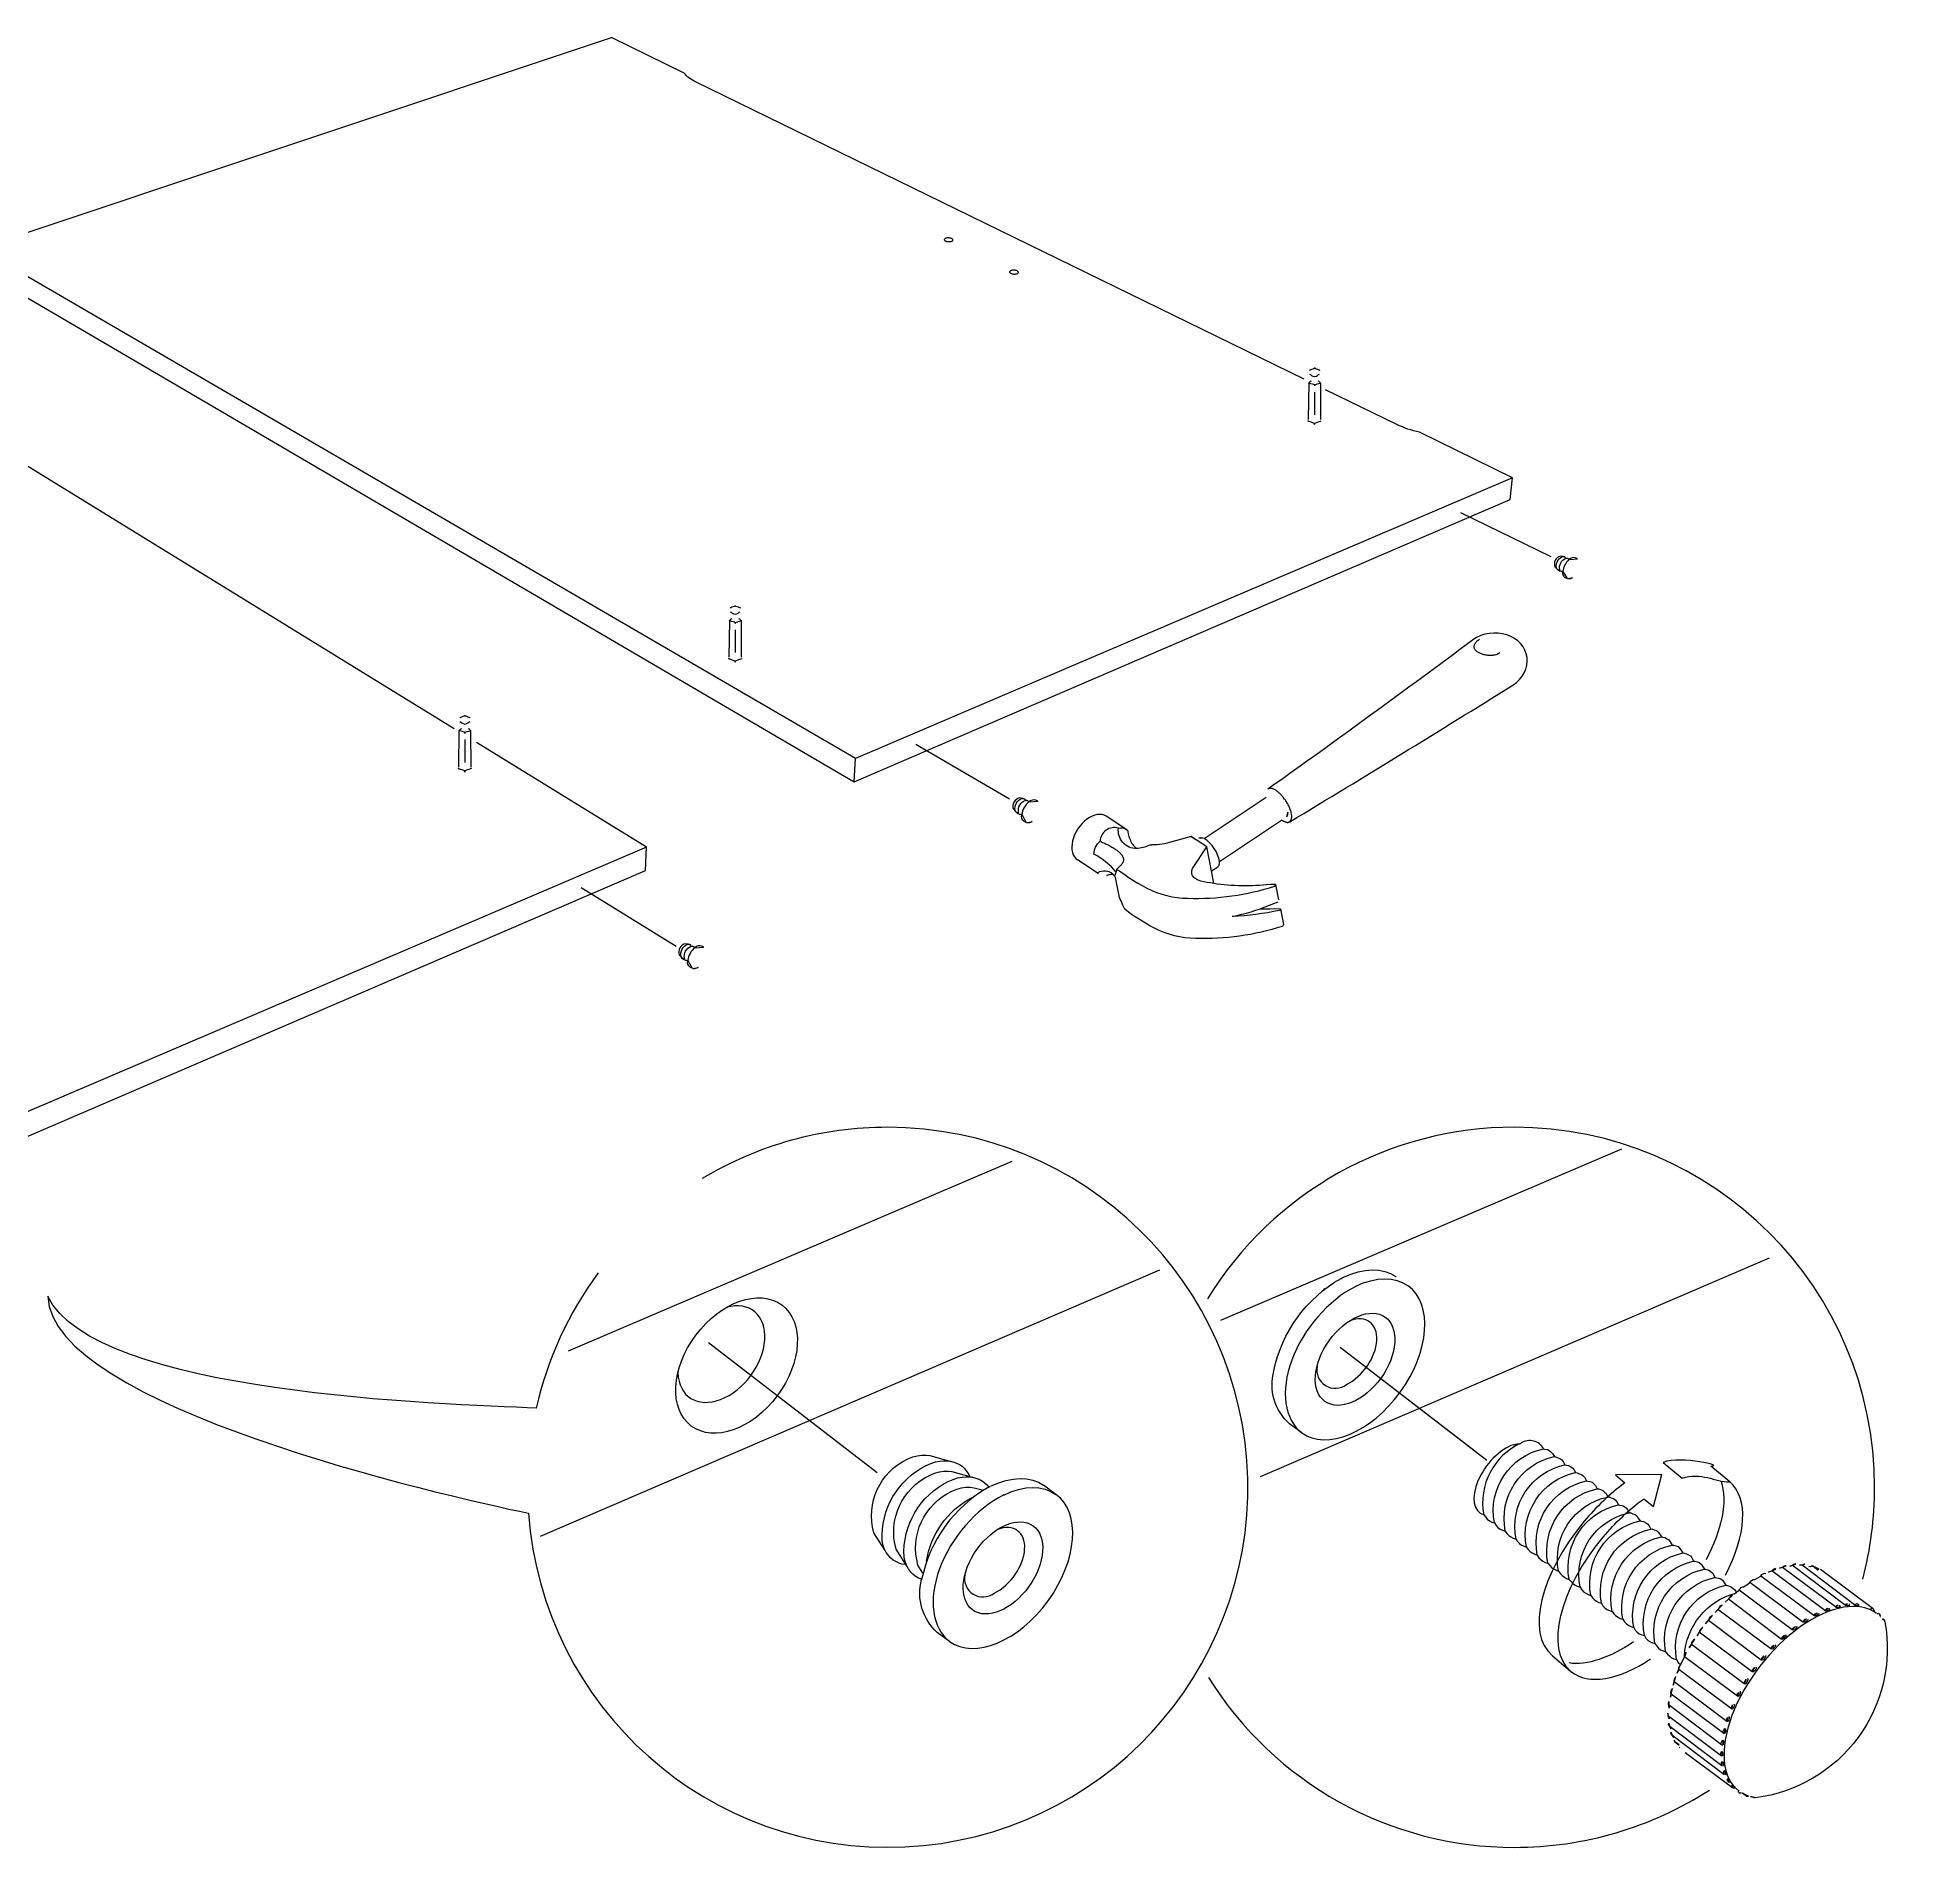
# Model space of a CAD drawing. Header units: metres. Extents: x -30.9 to 24.7, y -10.3 to 6.8.
# Drawn here: x -1.699 to 0.296, y 2.105 to 4.021 of the extents above; entities that cross this region are included whole.
import ezdxf

# ---------------------------------------------------------------- set-up
doc = ezdxf.new("R2010")
doc.units = ezdxf.units.M
doc.header["$MEASUREMENT"] = 0
doc.layers.add('PDF_Working_Num_Penna__255_Num_Penna__255', color=255, linetype='Continuous', lineweight=18)
doc.layers.add('PDF_Working_Num_Penna__7_Num_Penna__7', color=7, linetype='Continuous', lineweight=18)
doc.styles.add('GENERATED_STYLE_1', font='')
doc.styles.get('GENERATED_STYLE_1').set_extended_font_data('Arial')

msp = doc.modelspace()

# ---------------------------------------------------------------- linework, layer by layer
at = {"layer": 'PDF_Working_Num_Penna__255_Num_Penna__255', "color": 255, "linetype": 'Continuous', "lineweight": 18, "flags": 128}
for points in [[(-0.097, 3.4709), (-0.1925, 3.5176)], [(-0.7692, 3.2725), (-0.67, 3.2148)], [(-1.1236, 3.1208), (-1.0228, 3.0588)], [(-0.8102, 2.501), (-0.9886, 2.6387)], [(-0.1776, 2.5239), (-0.3201, 2.6338)], [(-0.0959, 2.3077), (-0.0759, 2.2909)]]:
    msp.add_lwpolyline(points, dxfattribs=at)
msp.add_lwpolyline([(-0.0419, 2.433, -0.061405), (0.0013, 2.4737), (0.0114, 2.4653), (0.0202, 2.4992), (-0.0288, 2.4989), (-0.0188, 2.4905, 0.06129), (-0.0619, 2.4498)], format="xyb", dxfattribs=at)
at = {"layer": 'PDF_Working_Num_Penna__255_Num_Penna__255', "color": 255, "linetype": 'Continuous', "lineweight": 18}
for points in [[(-0.0619, 2.4498), (-0.1083, 2.3944), (-0.1235, 2.3308), (-0.0959, 2.3077)], [(-0.0619, 2.4498), (-0.1083, 2.3944), (-0.1235, 2.3308), (-0.0959, 2.3077)], [(-0.0759, 2.2909), (-0.1035, 2.314), (-0.0883, 2.3776), (-0.0419, 2.433)], [(-0.0759, 2.2909), (-0.1035, 2.314), (-0.0883, 2.3776), (-0.0419, 2.433)]]:
    msp.add_open_spline(points, degree=3, dxfattribs=at)
at = {"layer": 'PDF_Working_Num_Penna__7_Num_Penna__7', "color": 7, "linetype": 'Continuous', "lineweight": 18, "flags": 128}
for points in [[(-1.761, 3.7973), (-1.0915, 4.0206)], [(-0.833, 3.2573), (-1.761, 3.7973)], [(-1.2577, 3.2888), (-1.9712, 3.728)], [(-0.3534, 3.655), (-0.3541, 3.6163)], [(-0.341, 3.655), (-0.3409, 3.6162)], [(-0.3472, 3.6454), (-0.3472, 3.6212)], [(-0.1378, 3.5547), (-0.833, 3.2573)], [(-0.097, 3.4709), (-0.1925, 3.5176)], [(-2.7771, 3.4348), (-1.9182, 2.7674), (-1.0553, 3.1387), (-1.0542, 3.1636)], [(-0.9666, 3.4034), (-0.9673, 3.3647)], [(-0.9604, 3.3938), (-0.9604, 3.3696)], [(-0.9542, 3.4034), (-0.9541, 3.3646)], [(-0.1726, 3.3837), (-0.1735, 3.3831), (-0.1743, 3.3825), (-0.1751, 3.3818), (-0.1758, 3.3812), (-0.1764, 3.3806), (-0.1769, 3.38), (-0.1774, 3.3793), (-0.1778, 3.3787), (-0.1781, 3.3781), (-0.1784, 3.3775), (-0.1785, 3.377), (-0.1786, 3.3764), (-0.1787, 3.3758), (-0.1786, 3.3752), (-0.1785, 3.3747), (-0.1783, 3.3741), (-0.1781, 3.3736), (-0.1778, 3.3731), (-0.1774, 3.3726), (-0.177, 3.3721), (-0.1765, 3.3717), (-0.176, 3.3712), (-0.1754, 3.3708), (-0.1748, 3.3703), (-0.1741, 3.3699), (-0.1734, 3.3695), (-0.1727, 3.3691), (-0.1719, 3.3688), (-0.171, 3.3684), (-0.1702, 3.3681), (-0.1693, 3.3679), (-0.1683, 3.3676), (-0.1673, 3.3674), (-0.1663, 3.3672), (-0.1652, 3.367), (-0.1642, 3.3669), (-0.1631, 3.3668), (-0.162, 3.3667), (-0.1609, 3.3667), (-0.1599, 3.3668), (-0.1587, 3.3669), (-0.1575, 3.3671), (-0.1564, 3.3673), (-0.1552, 3.3676), (-0.1542, 3.368), (-0.1531, 3.3685), (-0.1521, 3.369), (-0.1512, 3.3696)], [(-1.2528, 3.2871), (-1.2534, 3.2484)], [(-1.2465, 3.2776), (-1.2465, 3.2533)], [(-1.2404, 3.2871), (-1.2403, 3.2483)], [(-1.0542, 3.1636), (-1.2342, 3.2744)], [(-0.7692, 3.2725), (-0.67, 3.2148)], [(-0.8344, 3.2328), (-0.833, 3.2573)], [(-0.546, 3.1819), (-0.5678, 3.1963)], [(-0.4498, 3.1428), (-0.4492, 3.1432), (-0.4488, 3.1438), (-0.4484, 3.1445), (-0.4481, 3.1453), (-0.448, 3.1462), (-0.4479, 3.1472), (-0.4479, 3.1483), (-0.3822, 3.1922)], [(-0.4779, 3.1748), (-0.5008, 3.1685)], [(-0.4565, 3.1383), (-0.4614, 3.1639), (-0.4725, 3.1712)], [(-0.454, 3.125), (-0.4565, 3.1383), (-0.4498, 3.1428)], [(-1.1236, 3.1208), (-1.0228, 3.0588)], [(-0.3861, 3.1054), (-0.3907, 3.1036), (-0.3952, 3.1017), (-0.3998, 3.1), (-0.4045, 3.0984)], [(-0.4466, 2.6626), (-0.0221, 2.8441)], [(-1.1369, 2.6303), (-0.6674, 2.831)], [(-0.5115, 2.7155), (-1.1667, 2.4336)], [(0.1338, 2.7285), (-0.4048, 2.4968)], [(-0.3167, 2.7082), (-0.3089, 2.7115), (-0.3013, 2.714), (-0.2937, 2.7154), (-0.2861, 2.7161), (-0.2793, 2.7156), (-0.2728, 2.7143), (-0.2668, 2.712), (-0.2613, 2.7088)], [(-0.3036, 2.6986), (-0.2958, 2.7021), (-0.2879, 2.7044), (-0.2803, 2.706), (-0.273, 2.7065), (-0.2662, 2.706), (-0.2598, 2.7046), (-0.2537, 2.7024), (-0.2483, 2.6992)], [(-0.8102, 2.501), (-0.9886, 2.6387)], [(-0.1648, 2.514), (-0.3201, 2.6338)], [(-0.6894, 2.4873), (-0.6816, 2.4905), (-0.674, 2.4931), (-0.6664, 2.4945), (-0.6589, 2.4951), (-0.652, 2.4947), (-0.6455, 2.4934), (-0.6395, 2.4911), (-0.6341, 2.4879)], [(0.0215, 2.5122), (0.0416, 2.4954)], [(0.0921, 2.4915), (0.072, 2.5083)], [(-0.6763, 2.4776), (-0.6686, 2.4811), (-0.6606, 2.4834), (-0.653, 2.4851), (-0.6458, 2.4855), (-0.639, 2.4851), (-0.6325, 2.4837), (-0.6264, 2.4814), (-0.621, 2.4783), (-0.6341, 2.4879)], [(0.1977, 2.3569), (0.198, 2.3564), (0.1975, 2.3562), (0.1965, 2.3555), (0.1957, 2.3553), (0.1949, 2.3549), (0.1936, 2.3548), (0.1928, 2.3553), (0.1368, 2.3972)], [(0.209, 2.3598), (0.2084, 2.359), (0.2075, 2.3588), (0.2066, 2.3586), (0.2059, 2.3587), (0.2046, 2.3586), (0.2039, 2.3591), (0.1479, 2.4009)], [(0.2191, 2.3608), (0.2186, 2.3605), (0.2177, 2.3602), (0.2173, 2.3603), (0.2165, 2.3604), (0.2153, 2.3607), (0.2145, 2.3608), (0.1586, 2.403)], [(0.2285, 2.3604), (0.2276, 2.3601), (0.2269, 2.3603), (0.226, 2.3604), (0.2253, 2.361), (0.2241, 2.3612), (0.1686, 2.4033)], [(0.2447, 2.3561), (0.2444, 2.3566), (0.244, 2.3571), (0.188, 2.3989)], [(0.1628, 2.3385), (0.1632, 2.3381), (0.1631, 2.3376), (0.1625, 2.3365), (0.1615, 2.3355), (0.1605, 2.3348), (0.1592, 2.3347), (0.158, 2.3349), (0.102, 2.3767)], [(0.1746, 2.3463), (0.175, 2.3459), (0.1749, 2.3454), (0.1738, 2.3444), (0.1729, 2.3437), (0.172, 2.3431), (0.1707, 2.3429), (0.1695, 2.3431), (0.1135, 2.3849)], [(0.1861, 2.3524), (0.1864, 2.3519), (0.1863, 2.3515), (0.1854, 2.3509), (0.1844, 2.3502), (0.1836, 2.35), (0.1822, 2.3494), (0.1811, 2.35), (0.1251, 2.3918)], [(0.1402, 2.3191), (0.1405, 2.3186), (0.1404, 2.3179), (0.1398, 2.3167), (0.1387, 2.3157), (0.1382, 2.3149), (0.1369, 2.3144), (0.1357, 2.3147), (0.0796, 2.3564)], [(0.1512, 2.3295), (0.1515, 2.3291), (0.1518, 2.3281), (0.1508, 2.3271), (0.1498, 2.3265), (0.1488, 2.3254), (0.1475, 2.3248), (0.1466, 2.3249), (0.0908, 2.3672)], [(0.1299, 2.3078), (0.1302, 2.3073), (0.13, 2.3065), (0.1294, 2.3055), (0.1284, 2.3043), (0.1278, 2.3032), (0.1264, 2.3027), (0.1252, 2.3029), (0.0696, 2.3446)], [(0.1108, 2.2832), (0.1115, 2.2827), (0.1114, 2.2819), (0.1107, 2.2803), (0.11, 2.2792), (0.1095, 2.2781), (0.1085, 2.2774), (0.1073, 2.2776), (0.0517, 2.3193)], [(0.1197, 2.2956), (0.1201, 2.2951), (0.1204, 2.2947), (0.1197, 2.2931), (0.1191, 2.292), (0.1181, 2.291), (0.1171, 2.2903), (0.1159, 2.2905), (0.0599, 2.3324)], [(-0.0959, 2.3077), (-0.0759, 2.2909)], [(0.103, 2.2701), (0.1033, 2.2693), (0.1036, 2.2688), (0.1033, 2.2672), (0.1027, 2.2661), (0.102, 2.2649), (0.1011, 2.2644), (0.1003, 2.2645), (0.0444, 2.3062)], [(0.091, 2.2434), (0.0914, 2.2429), (0.0916, 2.2421), (0.0914, 2.2409), (0.0912, 2.2396), (0.091, 2.2384), (0.09, 2.2378), (0.0892, 2.238), (0.0333, 2.2797)], [(0.0963, 2.2565), (0.0967, 2.256), (0.097, 2.2555), (0.0967, 2.254), (0.0961, 2.2528), (0.0959, 2.2516), (0.095, 2.251), (0.0941, 2.2512), (0.0381, 2.2928)], [(0.0283, 2.255), (0.0834, 2.2133), (0.0831, 2.2138), (0.083, 2.2151), (0.0836, 2.2166), (0.0847, 2.2181)], [(0.0301, 2.2671), (0.0857, 2.2254), (0.0854, 2.2262), (0.0853, 2.2275), (0.0859, 2.229), (0.087, 2.2305)], [(0.0278, 2.2435), (0.083, 2.2018), (0.0823, 2.2028), (0.0826, 2.2044), (0.0838, 2.2062)], [(0.0291, 2.2325), (0.0839, 2.1914), (0.0833, 2.1923), (0.0835, 2.1939), (0.0843, 2.1954)], [(0.0322, 2.2228), (0.0859, 2.1822), (0.0857, 2.1832), (0.0855, 2.1844), (0.0863, 2.186)], [(0.0451, 2.2051), (0.0949, 2.1678), (0.0946, 2.1687), (0.0945, 2.1703)]]:
    msp.add_lwpolyline(points, dxfattribs=at)
for points in [[(-0.3582, 3.6589), (-1.0023, 3.9738, -0.107809), (-1.0145, 3.9829), (-1.0915, 4.0206)], [(-1.7608, 3.7752), (-0.8344, 3.2328), (-0.1404, 3.5315), (-0.1378, 3.5547), (-0.2363, 3.6028, -0.05511), (-0.2601, 3.6109), (-0.3358, 3.6479)], [(-1.0542, 3.1636), (-1.919, 2.7939), (-2.01, 2.8642), (-2.0093, 2.8445, 0.149536), (-2.0219, 2.8611), (-2.6905, 3.3791, 0.096024), (-2.7099, 3.3882), (-2.7115, 3.4062), (-2.7793, 3.4586)], [(-0.3717, 3.199), (-0.3719, 3.1999), (-0.3721, 3.2008), (-0.3724, 3.2017), (-0.3727, 3.2026), (-0.373, 3.2036), (-0.3734, 3.2045), (-0.3738, 3.2055), (-0.3742, 3.2064), (-0.3746, 3.2073), (-0.3751, 3.2082), (-0.3756, 3.209), (-0.376, 3.2099), (-0.3766, 3.2108), (-0.3771, 3.2116), (-0.3776, 3.2125), (-0.3782, 3.2133), (-0.3793, 3.2148), (-0.3804, 3.2163), (-0.3816, 3.2176), (-0.3822, 3.2183), (-0.3828, 3.219), (-0.3834, 3.2196), (-0.384, 3.2202), (-0.3846, 3.2208), (-0.3852, 3.2213), (-0.3858, 3.2218), (-0.3864, 3.2223), (-0.3871, 3.2228), (-0.3877, 3.2233), (-0.3884, 3.2237), (-0.3891, 3.2241), (-0.3897, 3.2245), (-0.3903, 3.2248), (-0.3909, 3.2251), (-0.3915, 3.2253), (-0.3921, 3.2255), (-0.3927, 3.2256), (-0.3933, 3.2258), (-0.3939, 3.2258), (-0.3944, 3.2258), (-0.3949, 3.2258), (-0.3954, 3.2257), (-0.3959, 3.2256), (-0.3963, 3.2254), (-0.3967, 3.2252, 0.005275), (-0.18, 3.383), (-0.1798, 3.3831)], [(-0.3763, 3.1898), (-0.3757, 3.1898), (-0.3752, 3.1898), (-0.3748, 3.1899), (-0.3744, 3.19), (-0.374, 3.1902), (-0.3735, 3.1904, 0.00404), (-0.1375, 3.3351), (-0.1373, 3.3352), (-0.1369, 3.3355), (-0.1365, 3.3359)], [(-0.4479, 3.1483, 0.213305), (-0.4642, 3.1726), (-0.3985, 3.2165)], [(-0.5548, 3.1837, 0.484241), (-0.5743, 3.1698), (-0.5729, 3.1692), (-0.5716, 3.1686), (-0.5703, 3.168), (-0.5689, 3.1674), (-0.5677, 3.1668), (-0.5664, 3.1662), (-0.5651, 3.1656), (-0.5639, 3.1649), (-0.5628, 3.1643), (-0.5618, 3.1637), (-0.5607, 3.1631), (-0.5597, 3.1625), (-0.5588, 3.1618), (-0.5578, 3.1612), (-0.5569, 3.1606), (-0.5561, 3.1599), (-0.5554, 3.1593), (-0.5547, 3.1588), (-0.554, 3.1582), (-0.5534, 3.1576), (-0.5529, 3.157), (-0.5523, 3.1564), (-0.5519, 3.1559), (-0.5514, 3.1553), (-0.551, 3.1548), (-0.5507, 3.1542), (-0.5504, 3.1537), (-0.5502, 3.1531), (-0.5499, 3.1526), (-0.5498, 3.1521), (-0.5496, 3.1515), (-0.5496, 3.151), (-0.5495, 3.1505), (-0.5495, 3.1499), (-0.5496, 3.1494), (-0.5496, 3.1489), (-0.5498, 3.1484), (-0.55, 3.1478), (-0.5504, 3.1468), (-0.5508, 3.1463), (-0.5512, 3.1457), (-0.5516, 3.1452), (-0.5521, 3.1446), (-0.5526, 3.1441), (-0.5532, 3.1435), (-0.5538, 3.143), (-0.5545, 3.1424), (-0.5554, 3.1414), (-0.5564, 3.1404)], [(-0.5572, 3.1371, 0.101375), (-0.5808, 3.1561, -0.205257), (-0.5743, 3.1698)], [(-0.5008, 3.1685), (-0.5034, 3.1678), (-0.506, 3.1672), (-0.5087, 3.1668), (-0.5114, 3.1664), (-0.5141, 3.1661), (-0.5167, 3.1659), (-0.5194, 3.1659), (-0.5198, 3.1658), (-0.5202, 3.1657), (-0.5205, 3.1656), (-0.521, 3.1656), (-0.5214, 3.1655), (-0.522, 3.1655, -0.09261), (-0.5356, 3.1621)], [(-0.385, 3.1076), (-0.3882, 3.1241), (-0.3944, 3.1241, -0.067188), (-0.454, 3.125), (-0.4575, 3.1256), (-0.461, 3.1262), (-0.4644, 3.1269), (-0.4678, 3.1277), (-0.4693, 3.1281), (-0.4706, 3.1286), (-0.4719, 3.1292), (-0.473, 3.1299), (-0.4741, 3.1306), (-0.475, 3.1315), (-0.4757, 3.1324), (-0.4764, 3.1333), (-0.4768, 3.1343), (-0.4771, 3.1354), (-0.4773, 3.1365), (-0.4773, 3.1376), (-0.4771, 3.1387), (-0.4768, 3.1398), (-0.4763, 3.1409), (-0.4757, 3.142), (-0.4614, 3.1639)], [(-0.3832, 3.0981), (-0.3844, 3.0965, -0.040933), (-0.4345, 3.0901), (-0.4295, 3.0912), (-0.4244, 3.0925), (-0.4194, 3.0938), (-0.4144, 3.0952), (-0.4094, 3.0968), (-0.4045, 3.0984), (-0.3995, 3.0983), (-0.3945, 3.0984), (-0.3895, 3.0985), (-0.3832, 3.0981), (-0.3801, 3.0816), (-0.3812, 3.0797, -0.085132), (-0.4732, 3.0669, -0.115483), (-0.5167, 3.0776), (-0.5215, 3.0803), (-0.5263, 3.083), (-0.5309, 3.0858), (-0.5354, 3.0887), (-0.5398, 3.0917), (-0.5441, 3.0948), (-0.5482, 3.0979), (-0.5492, 3.1001), (-0.5501, 3.1021), (-0.5509, 3.104), (-0.5517, 3.1059), (-0.5527, 3.1079), (-0.5537, 3.1101), (-0.5578, 3.1314), (-0.5583, 3.1321), (-0.5587, 3.1327), (-0.5592, 3.1333), (-0.5596, 3.1338), (-0.5602, 3.1344), (-0.5608, 3.135, 0.318412), (-0.577, 3.1363), (-0.5769, 3.1361), (-0.5767, 3.136), (-0.5765, 3.1358), (-0.5763, 3.1357), (-0.5762, 3.1356), (-0.5982, 3.1501)], [(-0.5583, 3.1339), (-0.5579, 3.1351), (-0.5575, 3.1361), (-0.5572, 3.137), (-0.557, 3.138), (-0.5567, 3.1392), (-0.5564, 3.1404), (-0.5522, 3.1373), (-0.5479, 3.1342), (-0.5435, 3.1312), (-0.539, 3.1283), (-0.5344, 3.1255), (-0.5297, 3.1228), (-0.5248, 3.1201, 0.115047), (-0.4813, 3.1094, 0.085136), (-0.3893, 3.1222), (-0.3882, 3.1241)], [(-1.1792, 2.4584, 2.296846), (-0.7991, 2.8669, 0.136826), (-0.9954, 2.8126)], [(0.2329, 2.3885, 0.064536), (0.2454, 2.4858, 0.414199), (-0.1358, 2.867, 0.26075), (-0.4605, 2.6855)], [(-0.3608, 2.5435), (-0.3739, 2.5531, -0.285566), (-0.3903, 2.609, -0.217091), (-0.3193, 2.7069), (-0.318, 2.7077), (-0.3167, 2.7082)], [(-0.8019, 2.4189), (-0.8137, 2.4375, -0.368332), (-0.7777, 2.5159), (-0.7725, 2.518), (-0.7678, 2.5192), (-0.763, 2.5199), (-0.7587, 2.5199), (-0.7544, 2.5193), (-0.7332, 2.5134)], [(-0.7784, 2.4019), (-0.7798, 2.4039), (-0.7807, 2.404), (-0.7844, 2.4045), (-0.7875, 2.4057), (-0.7905, 2.4071), (-0.7932, 2.4088), (-0.7959, 2.4109), (-0.7979, 2.4132), (-0.8005, 2.4166), (-0.8019, 2.4189), (-0.8024, 2.4201), (-0.804, 2.4243), (-0.8049, 2.429, -0.298562), (-0.7582, 2.5089), (-0.7533, 2.5111), (-0.7486, 2.5126), (-0.7438, 2.5135), (-0.74, 2.5139), (-0.7363, 2.5139), (-0.7332, 2.5134), (-0.7326, 2.5134), (-0.7292, 2.5125), (-0.7262, 2.5113), (-0.7231, 2.5099), (-0.7204, 2.5082), (-0.7181, 2.5061), (-0.7155, 2.5028), (-0.7132, 2.4992), (-0.7121, 2.4973)], [(-0.1368, 2.5308), (-0.1329, 2.5317), (-0.129, 2.5323), (-0.1285, 2.5326, 0.34832), (-0.1682, 2.4567), (-0.1662, 2.454), (-0.1645, 2.452), (-0.162, 2.4503), (-0.1597, 2.449), (-0.157, 2.4482), (-0.155, 2.4452), (-0.1534, 2.4433), (-0.1507, 2.4416), (-0.1485, 2.4403), (-0.1454, 2.4393), (-0.1438, 2.4369), (-0.1417, 2.4349), (-0.1395, 2.4333), (-0.1372, 2.432), (-0.1341, 2.431), (-0.1325, 2.4283), (-0.1304, 2.4263), (-0.1282, 2.4246), (-0.1256, 2.4233), (-0.1229, 2.4223), (-0.1213, 2.42), (-0.1191, 2.4179), (-0.1169, 2.4163), (-0.1143, 2.415), (-0.1116, 2.414), (-0.11, 2.4112), (-0.1079, 2.4092), (-0.1057, 2.4076), (-0.1031, 2.4063), (-0.1004, 2.4054), (-0.0983, 2.403), (-0.0966, 2.4009), (-0.0944, 2.3993), (-0.0917, 2.398), (-0.0891, 2.3971), (-0.0871, 2.3943), (-0.0854, 2.3923), (-0.0828, 2.3906), (-0.0806, 2.3893), (-0.0778, 2.3883), (-0.0758, 2.3859), (-0.0741, 2.384), (-0.0715, 2.3823), (-0.0693, 2.381), (-0.0661, 2.38), (-0.0646, 2.3772), (-0.0625, 2.3751), (-0.0603, 2.3736), (-0.0577, 2.3723), (-0.0549, 2.3713), (-0.0533, 2.3689), (-0.0512, 2.3669), (-0.049, 2.3653), (-0.0464, 2.3639), (-0.0436, 2.363), (-0.0421, 2.3603), (-0.04, 2.3582), (-0.0378, 2.3565), (-0.0352, 2.3552), (-0.0324, 2.3543), (-0.0304, 2.3518), (-0.0287, 2.3499), (-0.0261, 2.3483), (-0.0238, 2.3469), (-0.0211, 2.3461), (-0.0191, 2.3433), (-0.0171, 2.3411), (-0.0148, 2.3395), (-0.0126, 2.3383), (-0.0095, 2.3373), (-0.0079, 2.3345), (-0.0058, 2.3324), (-0.0037, 2.3308), (-0.001, 2.3295), (0.0018, 2.329), (0.0033, 2.3262), (0.0054, 2.3241), (0.0076, 2.3225), (0.0103, 2.3212), (0.013, 2.3203), (0.0149, 2.3175), (0.0166, 2.3155), (0.0189, 2.3138), (0.0215, 2.3125), (0.0242, 2.3116), (0.0263, 2.3092), (0.0284, 2.3072), (0.0306, 2.3054), (0.0328, 2.3042), (0.0359, 2.3033), (0.0375, 2.3004), (0.0399, 2.298), (0.0404, 2.2983), (0.0405, 2.2987), (0.0424, 2.3025), (0.0444, 2.3062), (0.0441, 2.3071, -0.322807), (0.0982, 2.3737)], [(-0.157, 2.4482, -0.406437), (-0.1049, 2.5266), (-0.1036, 2.5263), (-0.1008, 2.5258), (-0.099, 2.5247), (-0.0971, 2.5235), (-0.0955, 2.5216), (-0.0935, 2.5183)], [(-0.1454, 2.4393, -0.410816), (-0.0935, 2.5183), (-0.0924, 2.518), (-0.0896, 2.5171), (-0.0877, 2.5164), (-0.0855, 2.5147), (-0.0842, 2.5132), (-0.0824, 2.5096)], [(-0.7798, 2.4039), (-0.7902, 2.4202, -0.367993), (-0.7542, 2.4986), (-0.7494, 2.5008), (-0.7443, 2.5023), (-0.7395, 2.5029), (-0.7352, 2.5029), (-0.7312, 2.5024), (-0.7121, 2.4973), (-0.71, 2.4965)], [(-0.1341, 2.431, -0.410457), (-0.0824, 2.5096), (-0.0808, 2.5093), (-0.0784, 2.5088), (-0.0761, 2.5076), (-0.0742, 2.5064), (-0.0729, 2.5045), (-0.071, 2.5013)], [(-0.1229, 2.4223, -0.411233), (-0.071, 2.5013), (-0.0695, 2.501), (-0.0671, 2.5001), (-0.0648, 2.4993), (-0.063, 2.4978), (-0.0612, 2.4962), (-0.0594, 2.4926)], [(-0.0419, 2.433, -0.061405), (0.0013, 2.4737), (0.0114, 2.4653), (0.0202, 2.4992), (-0.0288, 2.4989), (-0.0188, 2.4905, 0.06129), (-0.0619, 2.4498)], [(-0.7617, 2.3948), (-0.767, 2.4033, -0.367967), (-0.731, 2.4817), (-0.7259, 2.4839), (-0.7211, 2.4851), (-0.7163, 2.486), (-0.712, 2.4861), (-0.7077, 2.4851), (-0.6978, 2.4826)], [(-0.758, 2.4074, -0.237571), (-0.7102, 2.4747), (-0.7096, 2.475), (-0.7086, 2.4752)], [(-0.1116, 2.414, -0.40894), (-0.0594, 2.4926), (-0.0582, 2.4924), (-0.0558, 2.4919), (-0.0535, 2.4911), (-0.0517, 2.4894), (-0.05, 2.4876), (-0.0481, 2.4843)], [(-0.1004, 2.4054, -0.406997), (-0.0481, 2.4843), (-0.0469, 2.4841), (-0.0445, 2.4836), (-0.0423, 2.4824), (-0.0405, 2.4807), (-0.0387, 2.4792), (-0.0369, 2.4755)], [(-0.0891, 2.3971, -0.410636), (-0.0369, 2.4755), (-0.0356, 2.4757), (-0.0333, 2.4748), (-0.031, 2.4741), (-0.0292, 2.4724), (-0.0275, 2.4705), (-0.0256, 2.4672)], [(-0.0778, 2.3883, -0.4065), (-0.0256, 2.4672), (-0.0244, 2.467), (-0.0216, 2.4665), (-0.0198, 2.4654), (-0.0175, 2.4641), (-0.0162, 2.4622), (-0.0144, 2.4586)], [(-0.0661, 2.38, -0.413877), (-0.0144, 2.4586), (-0.0127, 2.4586), (-0.0104, 2.4578), (-0.0081, 2.457), (-0.0063, 2.4554), (-0.005, 2.4535), (-0.0027, 2.4502)], [(-0.0549, 2.3713, -0.406359), (-0.0027, 2.4502), (-0.0015, 2.45), (0.0009, 2.4495), (0.0032, 2.4483), (0.005, 2.4472), (0.0067, 2.4451), (0.0085, 2.4415)], [(-0.0436, 2.363, -0.406965), (0.0085, 2.4415), (0.0098, 2.4417), (0.0121, 2.4409), (0.0145, 2.44), (0.0162, 2.4384), (0.0179, 2.4365), (0.0198, 2.4333)], [(-0.0324, 2.3543, -0.406274), (0.0198, 2.4333), (0.021, 2.433), (0.0238, 2.4325), (0.0257, 2.4313), (0.0275, 2.4301), (0.0292, 2.4282), (0.031, 2.4246)], [(-0.0211, 2.3461, -0.405903), (0.031, 2.4246), (0.0327, 2.4246), (0.0351, 2.4238), (0.0374, 2.423), (0.0391, 2.4214), (0.0404, 2.4195), (0.0423, 2.4163)], [(-0.0095, 2.3373, -0.40185), (0.0423, 2.4163), (0.044, 2.416), (0.0463, 2.4155), (0.0485, 2.4143), (0.0505, 2.4131), (0.0521, 2.4111), (0.0539, 2.4075)], [(0.0018, 2.329, -0.405879), (0.0539, 2.4075), (0.0552, 2.4076), (0.0575, 2.4068), (0.0599, 2.406), (0.0617, 2.4044), (0.0633, 2.4024), (0.0653, 2.3992)], [(0.013, 2.3203, -0.406934), (0.0653, 2.3992), (0.0664, 2.399), (0.0692, 2.3984), (0.0711, 2.3972), (0.0732, 2.3956), (0.0746, 2.3941), (0.0764, 2.3904)], [(0.0359, 2.3033, -0.406425), (0.0881, 2.3821), (0.0894, 2.3819), (0.0917, 2.381), (0.094, 2.3802), (0.0958, 2.3787), (0.0975, 2.3771), (0.0991, 2.3743), (0.1006, 2.3757), (0.102, 2.3767), (0.1027, 2.3781), (0.1042, 2.3796), (0.1056, 2.3805), (0.1068, 2.3803), (0.1102, 2.3826), (0.1135, 2.3849), (0.1147, 2.3867), (0.1161, 2.3877), (0.1174, 2.3883), (0.1186, 2.3881), (0.1219, 2.3899), (0.1251, 2.3918), (0.1262, 2.3933), (0.1276, 2.3942), (0.129, 2.3948), (0.1302, 2.3946), (0.1301, 2.3942)], [(-0.7335, 2.3226), (-0.7466, 2.3322, -0.285572), (-0.7631, 2.388)], [(0.0242, 2.3116, -0.405082), (0.0764, 2.3904), (0.078, 2.3901), (0.0805, 2.3897), (0.0828, 2.3889), (0.0846, 2.3873), (0.0858, 2.3854), (0.0881, 2.3821)], [(0.2563, 2.3432), (0.2564, 2.3435), (0.2561, 2.3441), (0.2562, 2.3445), (0.2559, 2.345), (0.2556, 2.3454), (0.2536, 2.3466), (0.2551, 2.3451), (0.2563, 2.3432, -0.430033), (0.1194, 2.1571)], [(-0.4595, 2.2845, 0.259398), (-0.1358, 2.1046, 0.144736), (0.0706, 2.1653)]]:
    msp.add_lwpolyline(points, format="xyb", dxfattribs=at)
for points in [[(-0.7313, 3.8078), (-0.7319, 3.808), (-0.7326, 3.8083), (-0.7333, 3.8084), (-0.7341, 3.8085), (-0.7349, 3.8085), (-0.7357, 3.8085), (-0.7365, 3.8085), (-0.7372, 3.8083), (-0.7378, 3.8081), (-0.7383, 3.8079), (-0.7387, 3.8076), (-0.739, 3.8073), (-0.7392, 3.807), (-0.7392, 3.8067), (-0.7391, 3.8063), (-0.7388, 3.8059), (-0.7384, 3.8056), (-0.7379, 3.8053), (-0.7373, 3.8051), (-0.7366, 3.8049), (-0.7359, 3.8047), (-0.7351, 3.8046), (-0.7343, 3.8046), (-0.7335, 3.8046), (-0.7327, 3.8047), (-0.732, 3.8048), (-0.7314, 3.805), (-0.7309, 3.8052), (-0.7305, 3.8055), (-0.7301, 3.8058), (-0.73, 3.8062), (-0.73, 3.8065), (-0.7301, 3.8068), (-0.7304, 3.8072), (-0.7308, 3.8075)], [(-0.6621, 3.7736), (-0.6627, 3.7739), (-0.6634, 3.7741), (-0.6642, 3.7743), (-0.665, 3.7744), (-0.6657, 3.7744), (-0.6666, 3.7744), (-0.6673, 3.7743), (-0.668, 3.7742), (-0.6687, 3.774), (-0.6692, 3.7738), (-0.6696, 3.7735), (-0.6699, 3.7731), (-0.67, 3.7728), (-0.67, 3.7724), (-0.6699, 3.7721), (-0.6696, 3.7717), (-0.6692, 3.7714), (-0.6687, 3.7711), (-0.6681, 3.7709), (-0.6674, 3.7706), (-0.6666, 3.7704), (-0.6659, 3.7703), (-0.665, 3.7703), (-0.6642, 3.7703), (-0.6634, 3.7704), (-0.6627, 3.7705), (-0.6621, 3.7708), (-0.6616, 3.771), (-0.6612, 3.7713), (-0.6609, 3.7716), (-0.6607, 3.7719), (-0.6607, 3.7723), (-0.6609, 3.7726), (-0.6612, 3.773), (-0.6616, 3.7733)], [(-0.0742, 3.4489), (-0.075, 3.4484), (-0.0757, 3.448), (-0.0765, 3.4477), (-0.0773, 3.4476), (-0.078, 3.4475), (-0.0787, 3.4475), (-0.0794, 3.4476)], [(-0.3763, 3.1898), (-0.3772, 3.1899), (-0.3781, 3.1901), (-0.379, 3.1904), (-0.38, 3.1908), (-0.381, 3.1914), (-0.3816, 3.1918), (-0.3822, 3.1922)], [(-0.377, 3.1957), (-0.3765, 3.1961), (-0.3761, 3.1966), (-0.3759, 3.1972), (-0.3757, 3.1979), (-0.3755, 3.1987), (-0.3755, 3.1996), (-0.3756, 3.2006)], [(-0.6462, 3.1906), (-0.6471, 3.1901), (-0.6479, 3.1897), (-0.6488, 3.1894), (-0.6496, 3.1893), (-0.6504, 3.1892), (-0.6511, 3.1892), (-0.6519, 3.1894)], [(-0.4779, 3.1748), (-0.4725, 3.1712)], [(-0.4699, 3.173), (-0.4693, 3.1733), (-0.4686, 3.1735), (-0.4678, 3.1736), (-0.467, 3.1735), (-0.4661, 3.1733), (-0.4652, 3.173)], [(-0.9998, 3.0362), (-1.0007, 3.0357), (-1.0015, 3.0353), (-1.0024, 3.035), (-1.0032, 3.0349), (-1.004, 3.0348), (-1.0047, 3.0348), (-1.0054, 3.035)], [(-0.3375, 2.6956), (-0.3369, 2.6959)], [(-1.021, 2.607), (-1.021, 2.6076)], [(0.141, 2.3992), (0.1402, 2.3998), (0.1389, 2.3992), (0.1379, 2.3986), (0.1368, 2.3972), (0.1333, 2.3958)], [(0.1519, 2.4026), (0.1507, 2.4028), (0.1494, 2.4023), (0.1479, 2.4009), (0.1448, 2.4002)], [(0.1622, 2.4044), (0.1614, 2.4046), (0.16, 2.4041), (0.1586, 2.403), (0.1556, 2.4023)], [(0.1717, 2.4043), (0.1708, 2.4045), (0.1695, 2.4038), (0.1686, 2.4033), (0.1661, 2.4033)], [(0.1804, 2.4023), (0.1796, 2.4024), (0.1783, 2.4022), (0.1774, 2.4016), (0.1758, 2.4019)], [(0.1804, 2.4023), (0.1855, 2.3985), (0.1868, 2.3991)], [(0.0991, 2.3743), (0.0972, 2.373)], [(0.0842, 2.3609), (0.0829, 2.3607), (0.0815, 2.3598), (0.0804, 2.3579), (0.0796, 2.3564), (0.0766, 2.3533)], [(0.0952, 2.3713), (0.0939, 2.3712), (0.0925, 2.3701), (0.0914, 2.3687), (0.0908, 2.3672), (0.0873, 2.3641)], [(0.1928, 2.3553), (0.1939, 2.3564), (0.1949, 2.3574), (0.1961, 2.3576)], [(0.1969, 2.3575), (0.1973, 2.3574), (0.1972, 2.357)], [(0.2039, 2.3591), (0.2053, 2.3605), (0.2067, 2.3611)], [(0.2079, 2.3608), (0.2083, 2.3608), (0.2082, 2.3604), (0.2086, 2.3603), (0.2086, 2.3599)], [(0.2145, 2.3608), (0.2156, 2.3623), (0.2169, 2.3625)], [(0.2181, 2.3623), (0.2185, 2.3622), (0.2188, 2.3617), (0.2192, 2.3612)], [(0.2241, 2.3612), (0.2255, 2.3621), (0.2269, 2.3626)], [(0.2276, 2.3621), (0.228, 2.362), (0.2283, 2.3616), (0.2282, 2.3612), (0.2285, 2.3607)], [(0.2411, 2.3567), (0.2428, 2.3573)], [(0.2447, 2.3561), (0.2446, 2.3557), (0.2449, 2.3552), (0.2448, 2.3548)], [(0.0638, 2.3378), (0.0624, 2.3368), (0.0613, 2.3354), (0.0602, 2.3339), (0.0599, 2.3324), (0.0576, 2.3286)], [(0.0739, 2.3499), (0.0725, 2.349), (0.0711, 2.3481), (0.0699, 2.3462), (0.0696, 2.3446), (0.0665, 2.3414)], [(0.158, 2.3349), (0.1587, 2.3364), (0.1602, 2.3378), (0.1616, 2.3384)], [(0.1695, 2.3431), (0.1705, 2.3445), (0.172, 2.346), (0.1734, 2.3465)], [(0.1811, 2.35), (0.1822, 2.3515), (0.1836, 2.3524), (0.1849, 2.3527)], [(0.248, 2.3517), (0.2494, 2.3523)], [(0.2513, 2.3495), (0.2515, 2.3503), (0.2511, 2.3507), (0.2512, 2.3511), (0.2508, 2.3512), (0.2505, 2.3517), (0.2502, 2.3522)], [(0.2512, 2.3491), (0.2517, 2.349)], [(0.2543, 2.3457), (0.2551, 2.3455)], [(0.0552, 2.3249), (0.0538, 2.3239), (0.0523, 2.3225), (0.0516, 2.321), (0.0517, 2.3193), (0.0493, 2.3157)], [(0.1357, 2.3147), (0.1364, 2.3161), (0.1374, 2.3176), (0.1389, 2.3186)], [(0.1466, 2.3249), (0.1474, 2.3269), (0.1486, 2.3283), (0.15, 2.3293)], [(0.0399, 2.298), (0.0388, 2.2968), (0.0382, 2.2954), (0.0379, 2.2942), (0.0381, 2.2928), (0.0366, 2.289)], [(0.0444, 2.3062), (0.0441, 2.3075), (0.0449, 2.309), (0.046, 2.3109)], [(0.1159, 2.2905), (0.1162, 2.2921), (0.1173, 2.2936), (0.1184, 2.295)], [(0.1252, 2.3029), (0.1259, 2.3044), (0.127, 2.3059), (0.1281, 2.3073)], [(0.0351, 2.2856), (0.0341, 2.2841), (0.0333, 2.2822), (0.0331, 2.281), (0.0333, 2.2797), (0.0322, 2.2762)], [(0.1073, 2.2776), (0.1075, 2.2788), (0.1083, 2.2807), (0.1094, 2.2822)], [(0.0278, 2.255), (0.0272, 2.2561), (0.0274, 2.2572), (0.0277, 2.2589)], [(0.0278, 2.255), (0.0283, 2.255), (0.0281, 2.2518)], [(0.0315, 2.2726), (0.03, 2.2712), (0.0297, 2.2697), (0.0294, 2.268), (0.0301, 2.2671), (0.0294, 2.2635)], [(0.0941, 2.2512), (0.0935, 2.252), (0.0942, 2.2536), (0.0949, 2.2555)], [(0.1003, 2.2645), (0.1001, 2.2657), (0.1004, 2.2673), (0.1016, 2.2687)], [(0.027, 2.244), (0.0268, 2.2449), (0.0267, 2.2467)], [(0.027, 2.244), (0.0278, 2.2435), (0.028, 2.2405)], [(0.028, 2.2335), (0.0273, 2.2345), (0.0276, 2.2361)], [(0.0892, 2.238), (0.0886, 2.2388), (0.0889, 2.2405), (0.09, 2.242)], [(0.028, 2.2335), (0.0291, 2.2325), (0.0299, 2.2302)], [(0.0304, 2.2244), (0.0298, 2.2253), (0.03, 2.2265)], [(0.0304, 2.2244), (0.0322, 2.2228), (0.0331, 2.221)], [(0.0339, 2.2164), (0.0337, 2.2172), (0.0334, 2.218)], [(0.0339, 2.2164), (0.0383, 2.2131), (0.0386, 2.213)], [(0.0847, 2.2181), (0.0854, 2.2172), (0.0856, 2.2159), (0.0853, 2.2147), (0.0852, 2.2139), (0.085, 2.213)], [(0.086, 2.2249), (0.0861, 2.2253)], [(0.087, 2.2305), (0.0877, 2.2299), (0.0877, 2.2295), (0.0878, 2.2279), (0.0875, 2.2266), (0.0874, 2.2259), (0.0869, 2.2252)], [(0.0394, 2.2099), (0.0387, 2.2108)], [(0.0458, 2.2046), (0.0455, 2.2051)], [(0.0841, 2.2013), (0.0837, 2.2013), (0.0833, 2.2018)], [(0.0846, 2.2127), (0.0841, 2.2128), (0.0838, 2.2129)], [(0.0838, 2.2062), (0.0845, 2.2053), (0.0846, 2.2041), (0.0849, 2.2032), (0.0847, 2.2023), (0.0846, 2.2016)], [(0.0843, 2.1954), (0.0849, 2.1945), (0.0856, 2.1935), (0.0854, 2.1927), (0.0858, 2.1923), (0.0856, 2.1914)], [(0.0855, 2.1911), (0.0851, 2.1911), (0.0847, 2.1912), (0.0843, 2.1913)], [(0.0863, 2.186), (0.0869, 2.185), (0.0876, 2.184), (0.0879, 2.1836), (0.0881, 2.1827), (0.0884, 2.1823)], [(0.0883, 2.1818), (0.0879, 2.1818), (0.0875, 2.1816), (0.0871, 2.1817), (0.0867, 2.1821), (0.0864, 2.1821)], [(0.0899, 2.1745), (0.0896, 2.175), (0.0894, 2.1763)], [(0.0896, 2.1774), (0.0907, 2.1764), (0.0914, 2.1759), (0.0917, 2.1755), (0.092, 2.1746)], [(0.0923, 2.1741), (0.0918, 2.1737), (0.0914, 2.1738), (0.091, 2.1739), (0.0906, 2.1739), (0.0902, 2.174)], [(0.0945, 2.1703), (0.0956, 2.1697), (0.0964, 2.1692), (0.0967, 2.1687), (0.0974, 2.1682)], [(0.0977, 2.1677), (0.0973, 2.1674), (0.0969, 2.1675), (0.0964, 2.1671), (0.096, 2.1672), (0.0956, 2.1673), (0.0953, 2.1678)], [(0.1014, 2.1629), (0.1008, 2.1638)], [(0.1043, 2.1624), (0.1038, 2.1625), (0.1034, 2.1621), (0.1025, 2.1623), (0.1021, 2.1624), (0.1018, 2.1624)], [(0.1062, 2.1616), (0.1053, 2.1618)], [(0.1062, 2.1616), (0.1091, 2.1594), (0.1087, 2.1599)], [(0.1114, 2.1589), (0.1106, 2.1587), (0.1102, 2.1588), (0.1094, 2.1589)], [(0.1118, 2.1589), (0.1095, 2.1597)], [(0.1182, 2.1573), (0.1139, 2.1585)], [(0.1182, 2.1573), (0.1186, 2.1572), (0.119, 2.1572), (0.1194, 2.1571)]]:
    msp.add_lwpolyline(points, close=True, dxfattribs=at)
for points in [[(-0.0841, 3.4713), (-0.0871, 3.4717, 0.454756), (-0.0929, 3.4605), (-0.0908, 3.4583), (-0.0909, 3.4584), (-0.0911, 3.4587), (-0.0912, 3.4591, -0.35095), (-0.085, 3.4712), (-0.0846, 3.4713), (-0.0842, 3.4713), (-0.0838, 3.4713), (-0.0834, 3.4712), (-0.083, 3.4711), (-0.0827, 3.4709), (-0.0824, 3.4707), (-0.0821, 3.4705), (-0.0818, 3.4702)], [(-0.0908, 3.4583, 0.302327), (-0.0879, 3.4572), (-0.0873, 3.4566), (-0.0876, 3.457), (-0.0878, 3.4574, -0.355606), (-0.0815, 3.4695), (-0.0812, 3.4696), (-0.0807, 3.4696), (-0.0803, 3.4696), (-0.0799, 3.4695), (-0.0796, 3.4694), (-0.0792, 3.4692), (-0.0789, 3.469), (-0.0787, 3.4688), (-0.0784, 3.4684), (-0.0781, 3.468, 0.182049), (-0.0844, 3.4554, -0.292336)], [(-0.08, 3.4479), (-0.0819, 3.4488, -0.310872), (-0.0845, 3.4555)], [(-0.0691, 3.4689), (-0.071, 3.4699, 0.284175), (-0.0779, 3.468)], [(-0.6562, 3.2152), (-0.6594, 3.2157, 0.454775), (-0.666, 3.2038), (-0.6638, 3.2014), (-0.664, 3.2015), (-0.6641, 3.2019), (-0.6643, 3.2022, -0.351151), (-0.6571, 3.2151), (-0.6567, 3.2152), (-0.6563, 3.2152), (-0.6558, 3.2151), (-0.6554, 3.215), (-0.655, 3.2149), (-0.6547, 3.2147), (-0.6543, 3.2145), (-0.6541, 3.2142), (-0.6537, 3.2139)], [(-0.6638, 3.2014, 0.298004), (-0.6608, 3.2001), (-0.6602, 3.1994), (-0.6603, 3.1996), (-0.6605, 3.1999), (-0.6606, 3.2003, -0.356327), (-0.6535, 3.2131), (-0.653, 3.2132), (-0.6526, 3.2132), (-0.6521, 3.2132), (-0.6517, 3.2131), (-0.6513, 3.213), (-0.651, 3.2128), (-0.6507, 3.2125), (-0.6504, 3.2123), (-0.6501, 3.2119), (-0.6498, 3.2114, 0.182679), (-0.6571, 3.198, -0.289607)], [(-0.64, 3.2121), (-0.6421, 3.2132, 0.284455), (-0.6496, 3.2114)], [(-0.6525, 3.1897), (-0.6546, 3.1908, -0.312073), (-0.6572, 3.1981)], [(-0.5426, 3.1715, 0.138132), (-0.5356, 3.1621, -0.459865), (-0.5548, 3.1837, -0.239672), (-0.546, 3.1819), (-0.5457, 3.1818), (-0.5455, 3.1817), (-0.5453, 3.1815), (-0.545, 3.1796), (-0.5446, 3.1778), (-0.5442, 3.1763), (-0.5438, 3.1747), (-0.5433, 3.1732)], [(-0.5608, 3.135), (-0.5619, 3.1348), (-0.563, 3.1346), (-0.564, 3.1344), (-0.565, 3.1342), (-0.5661, 3.1338), (-0.5673, 3.1334, -0.123754)], [(-1.0097, 3.0608), (-1.0129, 3.0613, 0.454726), (-1.0196, 3.0494), (-1.0174, 3.047), (-1.0175, 3.0471), (-1.0177, 3.0475), (-1.0179, 3.0478, -0.351084), (-1.0107, 3.0607), (-1.0102, 3.0608), (-1.0098, 3.0608), (-1.0093, 3.0607), (-1.0089, 3.0606), (-1.0086, 3.0605), (-1.0082, 3.0603), (-1.0079, 3.0601), (-1.0076, 3.0598), (-1.0073, 3.0595)], [(-1.0174, 3.047, 0.299881), (-1.0144, 3.0457), (-1.0137, 3.045), (-1.0141, 3.0455), (-1.0142, 3.0459, -0.356688), (-1.007, 3.0587), (-1.0066, 3.0588), (-1.0061, 3.0588), (-1.0057, 3.0588), (-1.0052, 3.0587), (-1.0049, 3.0585), (-1.0045, 3.0584), (-1.0042, 3.0581), (-1.0039, 3.0579), (-1.0036, 3.0575), (-1.0034, 3.057, 0.182427), (-1.0106, 3.0436, -0.289607)], [(-0.9936, 3.0577), (-0.9956, 3.0588, 0.284605), (-1.0031, 3.057)], [(-1.0061, 3.0353), (-1.0081, 3.0364, -0.312073), (-1.0106, 3.0436)], [(-0.692, 2.486, 0.217036), (-0.7631, 2.388), (-0.7643, 2.3887), (-0.7673, 2.3899), (-0.77, 2.3916), (-0.7724, 2.3937), (-0.7747, 2.396), (-0.7769, 2.3996), (-0.7784, 2.4019), (-0.7792, 2.4032), (-0.7805, 2.4074), (-0.7817, 2.4119, -0.299781), (-0.735, 2.492), (-0.7298, 2.4942), (-0.7251, 2.4957), (-0.7203, 2.4966), (-0.7165, 2.4969), (-0.7128, 2.4967), (-0.71, 2.4965), (-0.7094, 2.4965), (-0.7057, 2.4956), (-0.7026, 2.4945), (-0.6999, 2.493), (-0.6972, 2.4913), (-0.6946, 2.4889), (-0.692, 2.486), (-0.6907, 2.4868)]]:
    msp.add_lwpolyline(points, format="xyb", close=True, dxfattribs=at)
at = {"layer": 'PDF_Working_Num_Penna__7_Num_Penna__7', "color": 7, "linetype": 'Continuous', "lineweight": 18}
for centre, radius, start, end in [((-0.3524, 3.6148), 0.00164, 166.1064, 179.6436), ((-0.9655, 3.3632), 0.00169, 166.3182, 179.6488), ((-1.2516, 3.2469), 0.00173, 166.4778, 179.4892), ((-0.8005, 2.4863), 0.3797, 143.3982, 167.3181), ((-0.3254, 2.6102), 0.0196, 169.2007, 307.2682), ((-0.1196, 2.5185), 0.0168, 28.8833, 122.3031), ((-0.6982, 2.3893), 0.0196, 169.1954, 307.2894)]:
    msp.add_arc(centre, radius, start, end, dxfattribs=at)
for centre, major_axis, ratio, start_param, end_param in [((-0.1586, 3.3592), (0.0359, 0.0068), 0.843512, 5.178045, 8.320869), ((-0.583, 3.1732), (0.0152, 0.0231), 0.639808, 6.282043, 9.42626), ((-0.4423, 3.2678), (-0.0692, 0.0771), 0.202285, 3.117706, 3.459782), ((-0.3016, 2.6214), (0.0592, 0.0779), 0.625763, 0.907825, 3.141776), ((-0.3046, 2.6214), (0.0563, 0.0778), 0.617553, 3.142811, 6.282089), ((-0.975, 2.6268), (0.0342, 0.0456), 0.674552, 2.437969, 7.004915), ((-0.3137, 2.6275), (0.025, 0.0331), 0.620268, 4.030516, 7.045969), ((-0.146, 2.4942), (0.0265, 0.0353), 0.541, 0.656723, 3.340328), ((-0.6743, 2.4005), (0.0592, 0.0779), 0.625852, 0.908039, 3.141709), ((-0.6773, 2.4005), (0.0563, 0.0778), 0.617697, 3.143163, 6.28197), ((-0.6864, 2.4066), (0.025, 0.0331), 0.620187, 4.030062, 7.046078), ((0.1748, 2.2581), (0.0733, 0.0937), 0.534621, 0.009994, 3.152483)]:
    msp.add_ellipse(centre, major_axis=major_axis, ratio=ratio, start_param=start_param, end_param=end_param, dxfattribs=at)
for centre, major_axis, ratio in [((-0.959, 2.6147), (0.0479, 0.0641), 0.6717), ((-0.3044, 2.6213), (0.0319, 0.0446), 0.616658), ((-0.6771, 2.4004), (0.0319, 0.0446), 0.616658)]:
    msp.add_ellipse(centre, major_axis=major_axis, ratio=ratio, dxfattribs=at)
for points in [[(-0.3472, 3.6709), (-0.3442, 3.6709), (-0.3539, 3.6683), (-0.3525, 3.6683)], [(-0.3418, 3.6683), (-0.3404, 3.6683), (-0.3501, 3.6709), (-0.3472, 3.6709)], [(-0.3472, 3.6525), (-0.3438, 3.6525), (-0.3548, 3.655), (-0.3534, 3.655)], [(-0.3534, 3.655), (-0.3525, 3.655), (-0.3523, 3.6572), (-0.3504, 3.6572)], [(-0.3525, 3.6643), (-0.3511, 3.6643), (-0.3501, 3.6618), (-0.3472, 3.6618)], [(-0.3411, 3.6547), (-0.3398, 3.6547), (-0.3503, 3.6525), (-0.3472, 3.6525)], [(-0.3472, 3.6618), (-0.3443, 3.6618), (-0.3434, 3.6643), (-0.342, 3.6643)], [(-0.3439, 3.6571), (-0.342, 3.6571), (-0.3419, 3.655), (-0.341, 3.655)], [(-0.341, 3.655), (-0.3409, 3.655), (-0.3411, 3.6547), (-0.3411, 3.6547)], [(-0.3473, 3.6115), (-0.3436, 3.6115), (-0.3559, 3.6148), (-0.354, 3.6148)], [(-0.3406, 3.6149), (-0.3387, 3.6149), (-0.351, 3.6115), (-0.3473, 3.6115)], [(-0.9604, 3.4192), (-0.9574, 3.4192), (-0.9671, 3.4167), (-0.9657, 3.4167)], [(-0.9656, 3.4126), (-0.9642, 3.4126), (-0.9633, 3.4101), (-0.9604, 3.4101)], [(-0.955, 3.4167), (-0.9536, 3.4167), (-0.9633, 3.4192), (-0.9604, 3.4192)], [(-0.9604, 3.4101), (-0.9575, 3.4101), (-0.9566, 3.4126), (-0.9552, 3.4126)], [(-0.9604, 3.4008), (-0.957, 3.4008), (-0.968, 3.4034), (-0.9666, 3.4034)], [(-0.9666, 3.4034), (-0.9657, 3.4034), (-0.9655, 3.4055), (-0.9636, 3.4055)], [(-0.9543, 3.403), (-0.953, 3.403), (-0.9635, 3.4008), (-0.9604, 3.4008)], [(-0.957, 3.4055), (-0.9552, 3.4055), (-0.9551, 3.4034), (-0.9542, 3.4034)], [(-0.9542, 3.4034), (-0.9541, 3.4034), (-0.9543, 3.403), (-0.9543, 3.403)], [(-0.9605, 3.3598), (-0.9568, 3.3598), (-0.969, 3.3632), (-0.9672, 3.3632)], [(-0.9538, 3.3632), (-0.9519, 3.3632), (-0.9642, 3.3598), (-0.9605, 3.3598)], [(-1.2465, 3.303), (-1.2436, 3.303), (-1.2533, 3.3005), (-1.2519, 3.3005)], [(-1.2518, 3.2964), (-1.2504, 3.2964), (-1.2495, 3.2939), (-1.2466, 3.2939)], [(-1.2411, 3.3005), (-1.2398, 3.3005), (-1.2495, 3.303), (-1.2465, 3.303)], [(-1.2466, 3.2939), (-1.2437, 3.2939), (-1.2427, 3.2964), (-1.2413, 3.2964)], [(-1.2466, 3.2846), (-1.2431, 3.2846), (-1.2542, 3.2871), (-1.2528, 3.2871)], [(-1.2528, 3.2871), (-1.2518, 3.2871), (-1.2516, 3.2893), (-1.2498, 3.2893)], [(-1.2404, 3.2868), (-1.2391, 3.2868), (-1.2497, 3.2846), (-1.2466, 3.2846)], [(-1.2432, 3.2892), (-1.2414, 3.2892), (-1.2413, 3.2871), (-1.2404, 3.2871)], [(-1.2404, 3.2871), (-1.2403, 3.2871), (-1.2404, 3.2868), (-1.2404, 3.2868)], [(-1.2466, 3.2436), (-1.2429, 3.2436), (-1.2552, 3.2469), (-1.2534, 3.2469)], [(-1.2399, 3.247), (-1.2381, 3.247), (-1.2503, 3.2436), (-1.2466, 3.2436)], [(-1.1709, 2.5697), (-1.2672, 2.5735), (-1.6399, 2.5842), (-1.6879, 2.6882)], [(-1.6879, 2.6882), (-1.6852, 2.5716), (-1.2704, 2.4772), (-1.1792, 2.4584)], [(0.072, 2.5083), (0.0876, 2.5083), (0.0419, 2.5191), (0.0215, 2.5122)], [(0.072, 2.5083), (0.0876, 2.5083), (0.0419, 2.5191), (0.0215, 2.5122)], [(0.0416, 2.4954), (0.062, 2.5023), (0.0764, 2.4915), (0.0921, 2.4915)], [(0.0416, 2.4954), (0.062, 2.5023), (0.0764, 2.4915), (0.0921, 2.4915)], [(0.0829, 2.4919), (0.0899, 2.4714), (0.0839, 2.4409), (0.0671, 2.4091)], [(0.0875, 2.3929), (0.1095, 2.4348), (0.1126, 2.4744), (0.0921, 2.4915)], [(-0.0619, 2.4498), (-0.1083, 2.3944), (-0.1235, 2.3308), (-0.0959, 2.3077)], [(-0.0759, 2.2909), (-0.1035, 2.314), (-0.0883, 2.3776), (-0.0419, 2.433)], [(-0.0097, 2.3222), (-0.0346, 2.3052), (-0.0592, 2.297), (-0.0779, 2.2998)], [(-0.0759, 2.2909), (-0.0576, 2.2756), (-0.0251, 2.2819), (0.0082, 2.304)]]:
    msp.add_open_spline(points, degree=3, dxfattribs=at)

# ---------------------------------------------------------------- texts
at = {"layer": 'PDF_Working_Num_Penna__7_Num_Penna__7', "color": 7, "linetype": 'Continuous', "lineweight": 18, "insert": (-1.1297, 2.7128), "char_height": 0.0000077, "attachment_point": 7, "style": 'GENERATED_STYLE_1'}
msp.add_mtext('\\A1;{\\pql;\\fArial|b0|i0|c0|p34;4x}', dxfattribs=at)
at = {"layer": 'PDF_Working_Num_Penna__7_Num_Penna__7', "color": 7, "linetype": 'Continuous', "lineweight": 18, "char_height": 0.00000321, "attachment_point": 7, "style": 'GENERATED_STYLE_1'}
for s, insert, rotation in [('\\A1;{\\pql;\\fArial|b0|i0|c0|p34;101449}', (-0.9196, 2.3834), 316.0302), ('\\A1;{\\pql;\\fArial|b0|i0|c0|p34;103095}', (0.2959, 2.1773), 79.5306)]:
    msp.add_mtext(s, dxfattribs=dict(at, insert=insert, rotation=rotation))

doc.saveas('drawing.dxf')
